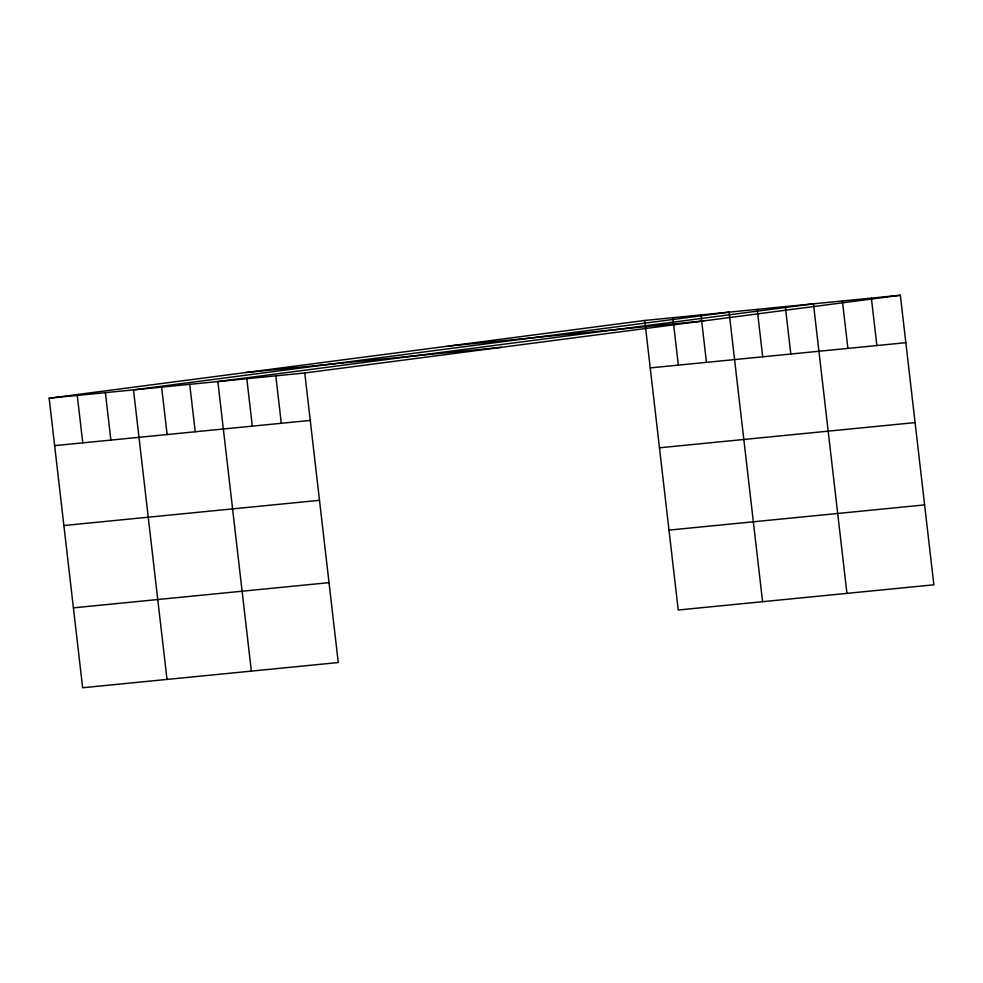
<?xml version="1.0" encoding="UTF-8"?>
<svg xmlns="http://www.w3.org/2000/svg" width="983" height="983" viewBox="0 0 983 983"><rect width="100%" height="100%" fill="white"/><g stroke="black" fill="none" stroke-linecap="round" stroke-linejoin="round"><path stroke-width="1.47" d="M49.15 398.201L304.767 372.987L338.263 662.542L82.646 687.744L49.15 398.201L644.737 320.458L900.354 295.256L933.85 584.799L678.233 610.013L644.737 320.458M304.767 372.987L900.354 295.256M448.199 346.114L703.803 320.913M245.689 372.545L501.305 347.343M650.23 367.9L905.835 342.686M54.643 445.631L310.247 420.429M659.47 447.793L915.087 422.592M63.883 525.524L319.5 500.322M668.993 530.107L924.61 504.906M73.406 607.85L329.022 582.649M871.38 298.107L876.873 345.549M842.406 300.97L847.899 348.4M846.941 593.376L813.445 303.821L217.857 381.564L251.353 671.106M785.319 306.598L790.811 354.04M757.205 309.375L762.697 356.804M762.587 601.694L729.091 312.139L133.504 389.882L166.999 679.425M700.977 314.916L706.458 362.346M672.851 317.693L678.344 365.123M275.793 375.85L281.285 423.28M246.819 378.701L252.312 426.143M189.731 384.328L195.224 431.77M161.617 387.105L167.11 434.547M105.39 392.647L110.87 440.089M77.264 395.424L82.756 442.866"/></g></svg>
